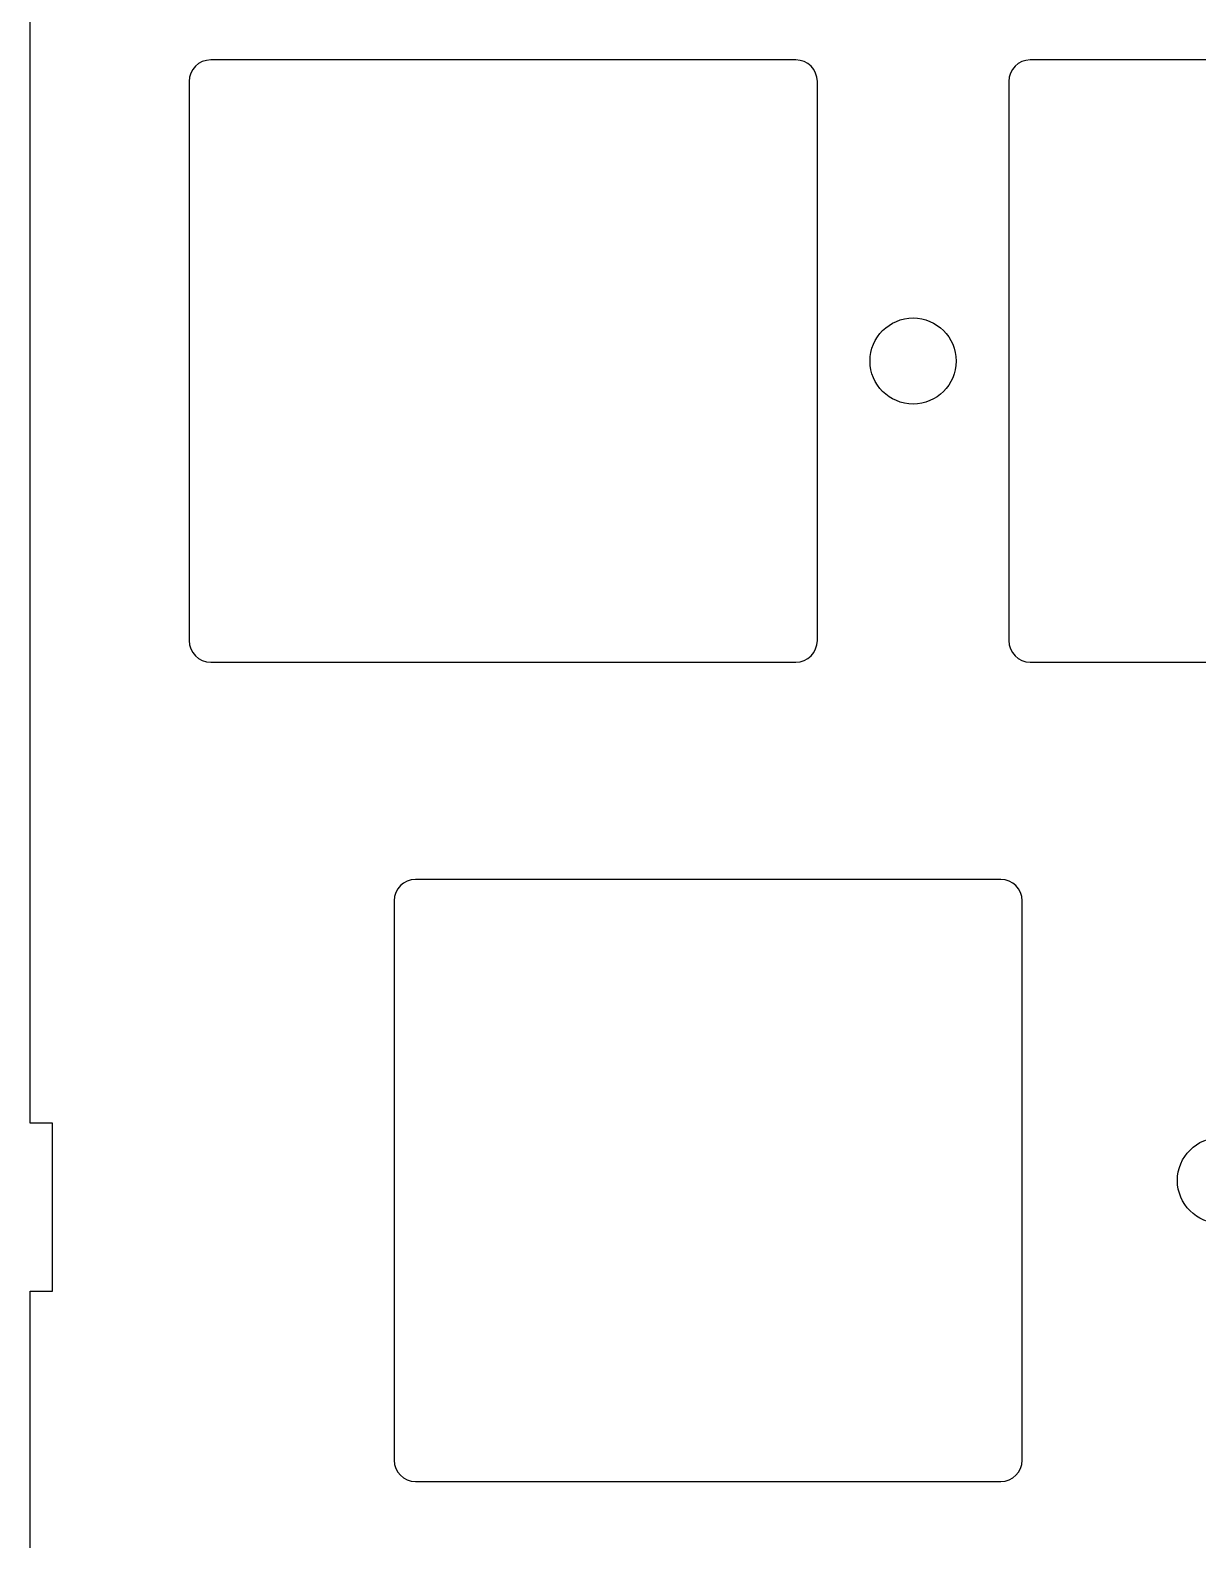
# Model space of a CAD drawing. Header units: millimetres. Extents: x -11 to 340, y -118 to 18.
# Drawn here: x -10.99 to 16.14, y -51.22 to -16.12 of the extents above; entities that cross this region are included whole.
import ezdxf

# ---------------------------------------------------------------- set-up
doc = ezdxf.new("R2010")
doc.units = ezdxf.units.MM
doc.header["$MEASUREMENT"] = 0
doc.layers.add('BLACK', color=7, linetype='CONTINUOUS')

msp = doc.modelspace()

# ---------------------------------------------------------------- linework, layer by layer
at = {"layer": 'BLACK', "linetype": 'Continuous'}
for p, q in [((-10.995, -41.535), (-10.995, 12.28)), ((6.8, -16.8125), (-6.799999, -16.8125)), ((25.85, -16.8125), (12.25, -16.8125)), ((-7.3, -17.312501), (-7.3, -30.312499)), ((7.3, -30.3125), (7.3, -17.3125)), ((11.75, -17.3125), (11.75, -30.3125)), ((-6.799999, -30.8125), (6.8, -30.8125)), ((12.25, -30.8125), (25.85, -30.8125)), ((11.5625, -35.8625), (-2.037499, -35.8625)), ((-2.5375, -36.362501), (-2.5375, -49.362499)), ((12.0625, -49.3625), (12.0625, -36.3625)), ((-10.472849, -41.535), (-10.995, -41.535)), ((-10.472849, -45.435), (-10.472849, -41.535)), ((-10.995, -109.9925), (-10.995, -45.435)), ((-10.995, -45.435), (-10.472849, -45.435)), ((-2.0375, -49.8625), (11.5625, -49.8625))]:
    msp.add_line(p, q, dxfattribs=at)
at = {"layer": 'BLACK'}
for centre in [(9.525, -23.8125), (16.66875, -42.8625)]:
    msp.add_circle(centre, 1, dxfattribs=at)
for centre, radius, start, end in [((-6.799999, -17.312501), 0.500001, 90, 180), ((6.8, -17.3125), 0.5, 0, 90), ((12.25, -17.3125), 0.5, 90, 180), ((-6.799999, -30.312499), 0.500001, 180, 270), ((6.8, -30.3125), 0.5, 270, 0), ((12.25, -30.3125), 0.5, 180, 270), ((-2.037499, -36.362501), 0.500001, 90, 180), ((11.5625, -36.3625), 0.5, 0, 90), ((-2.037499, -49.362499), 0.500001, 180, 269.9998854), ((11.5625, -49.3625), 0.5, 270, 0)]:
    msp.add_arc(centre, radius, start, end, dxfattribs=at)

doc.saveas('drawing.dxf')
